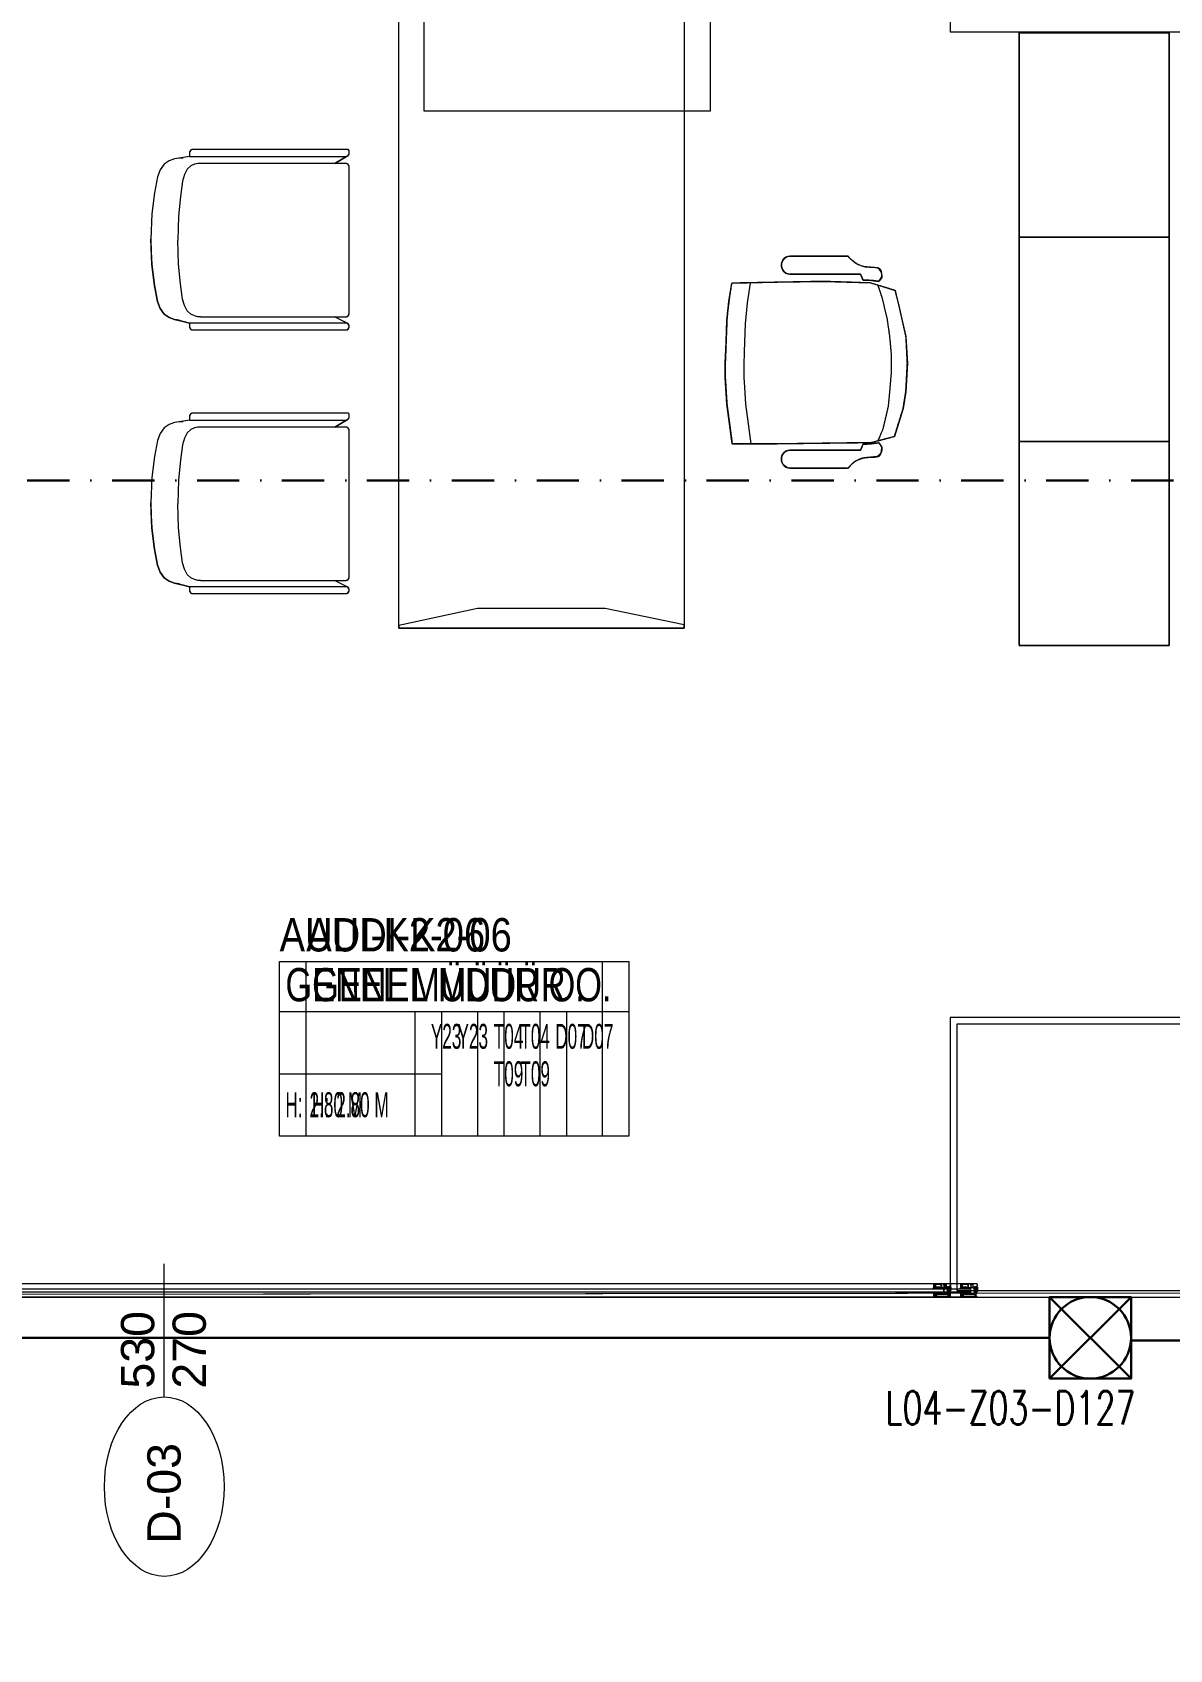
# Model space of a CAD drawing. Extents: x -1133 to 23780, y -1311 to 8245.
# Drawn here: x 14894.9 to 15236.4, y 2257.1 to 2742.8 of the extents above; entities that cross this region are included whole.
import ezdxf
from ezdxf.enums import TextEntityAlignment as Align

# ---------------------------------------------------------------- set-up
doc = ezdxf.new("R2010")
doc.units = 0
doc.header["$MEASUREMENT"] = 0
for name, pattern in [('DASHDOT', [25.4, 12.7, -6.35, 0, -6.35]), ('DOT2', [0.125, 0, -0.125]), ('HIDDEN', [0.375, 0.25, -0.125])]:
    doc.linetypes.add(name, pattern=pattern)
doc.layers.get('0').update_dxf_attribs({"color": 9, "lineweight": 9})
for name, color, linetype, lineweight in [('0 @ 1', 9, 'Continuous', 9), ('01', 9, 'Continuous', 9), ('05', 9, 'Continuous', 9), ('06D', 9, 'Continuous', 9), ('10', 9, 'Continuous', 9), ('14', 9, 'Continuous', 9), ('15', 9, 'Continuous', 9), ('20', 9, 'DOT2', 9), ('21', 9, 'Continuous', 9), ('22', 8, 'Continuous', 9), ('35', 9, 'Continuous', 9), ('40', 9, 'Continuous', 9), ('40B', 9, 'Continuous', 9), ('E-DEDEKTÖR NUMARALARI', 20, 'Continuous', 30), ('E-DUVAR TİPİ FLAŞÖR', 7, 'Continuous', 30), ('E-KABLO', 7, 'Continuous', 30)]:
    doc.layers.add(name, color=color, linetype=linetype, lineweight=lineweight)
doc.styles.add('Arial', font='arial.ttf', dxfattribs={"height": 2.5})
doc.styles.add('E-YAZI', font='txttw.shx')
doc.styles.add('MuuM_TEXT-STANDART', font='ARIALN.TTF')
pattern_1 = [(225, (-604.72494, -2171.82614), (-0.0883883476, 0.0883883476), []), (135, (-604.72494, -2171.82614), (0.0883883476, 0.0883883476), [])]

# ---------------------------------------------------------------- blocks, each defined once
blk = doc.blocks.new('0_doorno')
blk.add_lwpolyline([(4.5, 0), (12.5, 0)])
blk.add_ellipse((-0.891, 0), major_axis=(-5.391, 0), ratio=0.666667)
at = {"style": 'Arial'}
blk.add_attdef('YUKSEKLIK', text='', height=2, dxfattribs=at).set_placement((5, 12.3), align=Align.TOP_LEFT)
blk.add_attdef('KAPINO', text='', height=2, dxfattribs=at).set_placement((0, 0), align=Align.MIDDLE)
blk.add_attdef('GENISLIK', text='', height=2, dxfattribs=at).set_placement((5, -3.789), align=Align.BOTTOM_LEFT)
blk = doc.blocks.new('KAPI KODLARI 2. KAT')
at = {"layer": '22'}
ref = blk.add_blockref('0_doorno', (14934.52, 2310.5), dxfattribs=dict(at, xscale=5, yscale=5, zscale=5, rotation=90))
ref.add_attrib('KAPINO', 'D-03', dxfattribs={"layer": '0', "height": 10, "rotation": 90, "style": 'Arial'}).set_placement((14934.43, 2304.03), align=Align.MIDDLE)
ref.add_attrib('GENISLIK', '530', dxfattribs={"layer": '0', "height": 10, "rotation": 90, "style": 'Arial'}).set_placement((14934.52, 2335.5), align=Align.BOTTOM_LEFT)
ref.add_attrib('YUKSEKLIK', '270', dxfattribs={"layer": '0', "height": 10, "rotation": 90, "style": 'Arial'}).set_placement((14937.02, 2335.5), align=Align.TOP_LEFT)
blk = doc.blocks.new('Group-32-1')
for p, q in [((384804.5516, 69159.371), (384804.573, 69159.3356)), ((384804.5731, 69159.3699), (384804.573, 69159.3694)), ((384804.573, 69159.3694), (384804.573, 69159.3689)), ((384804.573, 69159.3689), (384804.573, 69158.9239)), ((384804.5732, 69159.3709), (384804.5731, 69159.3704)), ((384804.5731, 69159.3704), (384804.5731, 69159.3699)), ((384804.5733, 69159.3713), (384804.5732, 69159.3709)), ((384804.5735, 69159.3718), (384804.5733, 69159.3713)), ((384804.5736, 69159.3723), (384804.5735, 69159.3718)), ((384804.5738, 69159.3727), (384804.5736, 69159.3723)), ((384804.574, 69159.3732), (384804.5738, 69159.3727)), ((384804.5742, 69159.3736), (384804.574, 69159.3732)), ((384804.5745, 69159.374), (384804.5742, 69159.3736)), ((384804.5747, 69159.3745), (384804.5745, 69159.374)), ((384804.575, 69159.3749), (384804.5747, 69159.3745)), ((384804.5753, 69159.3752), (384804.575, 69159.3749)), ((384804.5756, 69159.3756), (384804.5753, 69159.3752)), ((384804.576, 69159.376), (384804.5756, 69159.3756)), ((384804.5763, 69159.3763), (384804.576, 69159.376)), ((384804.5767, 69159.3766), (384804.5763, 69159.3763)), ((384804.5771, 69159.3769), (384804.5767, 69159.3766)), ((384804.5775, 69159.3772), (384804.5771, 69159.3769)), ((384804.5779, 69159.3775), (384804.5775, 69159.3772)), ((384804.5783, 69159.3777), (384804.5779, 69159.3775)), ((384804.5788, 69159.3779), (384804.5783, 69159.3777)), ((384804.5792, 69159.3781), (384804.5788, 69159.3779)), ((384804.5797, 69159.3783), (384804.5792, 69159.3781)), ((384804.5801, 69159.3785), (384804.5797, 69159.3783)), ((384804.5806, 69159.3786), (384804.5801, 69159.3785)), ((384804.5811, 69159.3787), (384804.5806, 69159.3786)), ((384804.5816, 69159.3788), (384804.5811, 69159.3787)), ((384804.5821, 69159.3789), (384804.5816, 69159.3788)), ((384804.5825, 69159.3789), (384804.5821, 69159.3789)), ((384804.583, 69159.3789), (384804.5825, 69159.3789)), ((384805.023, 69159.3789), (384804.583, 69159.3789)), ((384805.0235, 69159.3789), (384805.023, 69159.3789)), ((384805.024, 69159.3789), (384805.0235, 69159.3789)), ((384805.0245, 69159.3788), (384805.024, 69159.3789)), ((384805.0249, 69159.3787), (384805.0245, 69159.3788)), ((384805.0254, 69159.3786), (384805.0249, 69159.3787)), ((384805.0259, 69159.3785), (384805.0254, 69159.3786)), ((384805.0264, 69159.3783), (384805.0259, 69159.3785)), ((384805.0268, 69159.3781), (384805.0264, 69159.3783)), ((384805.0273, 69159.3779), (384805.0268, 69159.3781)), ((384805.0277, 69159.3777), (384805.0273, 69159.3779)), ((384805.0281, 69159.3775), (384805.0277, 69159.3777)), ((384805.0285, 69159.3772), (384805.0281, 69159.3775)), ((384805.029, 69159.3769), (384805.0285, 69159.3772)), ((384805.0293, 69159.3766), (384805.029, 69159.3769)), ((384805.0297, 69159.3763), (384805.0293, 69159.3766)), ((384805.0301, 69159.376), (384805.0297, 69159.3763)), ((384805.0304, 69159.3756), (384805.0301, 69159.376)), ((384805.0307, 69159.3752), (384805.0304, 69159.3756)), ((384805.031, 69159.3749), (384805.0307, 69159.3752)), ((384805.0313, 69159.3745), (384805.031, 69159.3749)), ((384805.0316, 69159.374), (384805.0313, 69159.3745)), ((384805.0318, 69159.3736), (384805.0316, 69159.374)), ((384805.032, 69159.3732), (384805.0318, 69159.3736)), ((384805.0322, 69159.3727), (384805.032, 69159.3732)), ((384805.0324, 69159.3723), (384805.0322, 69159.3727)), ((384805.0326, 69159.3718), (384805.0324, 69159.3723)), ((384805.0327, 69159.3713), (384805.0326, 69159.3718)), ((384805.0328, 69159.3709), (384805.0327, 69159.3713)), ((384805.0329, 69159.3704), (384805.0328, 69159.3709)), ((384805.0329, 69159.3699), (384805.0329, 69159.3704)), ((384805.033, 69159.3694), (384805.0329, 69159.3699)), ((384805.0521, 69159.3725), (384805.033, 69159.3345)), ((384805.033, 69159.3689), (384805.033, 69159.3694)), ((384805.033, 69158.9322), (384805.033, 69159.3689)), ((384805.033, 69158.9322), (384805.033, 69158.9322)), ((384804.5516, 69158.8992), (384804.558, 69158.8616)), ((384805.0524, 69158.8992), (384805.0423, 69158.8616))]:
    blk.add_line(p, q)
at = {"flags": 128}
for points in [[(384804.5309, 69158.9092), (384804.5309, 69158.9087), (384804.531, 69158.9082), (384804.531, 69158.9077), (384804.5311, 69158.9072), (384804.5312, 69158.9068), (384804.5314, 69158.9063), (384804.5315, 69158.9058), (384804.5317, 69158.9054), (384804.5319, 69158.9049), (384804.5321, 69158.9045), (384804.5324, 69158.904), (384804.5326, 69158.9036), (384804.5329, 69158.9032), (384804.5332, 69158.9028), (384804.5335, 69158.9025), (384804.5339, 69158.9021), (384804.5342, 69158.9018), (384804.5346, 69158.9015), (384804.535, 69158.9012), (384804.5354, 69158.9009), (384804.5358, 69158.9006), (384804.5362, 69158.9004), (384804.5367, 69158.9001), (384804.5371, 69158.8999), (384804.5376, 69158.8998), (384804.538, 69158.8996), (384804.5385, 69158.8995), (384804.539, 69158.8994), (384804.5395, 69158.8993), (384804.54, 69158.8992), (384804.5404, 69158.8992), (384804.5409, 69158.8992), (384804.5516, 69158.8992), (384804.5516, 69159.3689), (384804.5516, 69159.3694), (384804.5516, 69159.3699), (384804.5515, 69159.3704), (384804.5515, 69159.3709), (384804.5513, 69159.3713), (384804.5512, 69159.3718), (384804.5511, 69159.3723), (384804.5509, 69159.3727), (384804.5507, 69159.3732), (384804.5505, 69159.3736), (384804.5502, 69159.374), (384804.55, 69159.3745), (384804.5497, 69159.3749), (384804.5494, 69159.3752), (384804.5491, 69159.3756), (384804.5487, 69159.376), (384804.5484, 69159.3763), (384804.548, 69159.3766), (384804.5476, 69159.3769), (384804.5472, 69159.3772), (384804.5468, 69159.3775), (384804.5464, 69159.3777), (384804.5459, 69159.3779), (384804.5455, 69159.3781), (384804.545, 69159.3783), (384804.5445, 69159.3785), (384804.5441, 69159.3786), (384804.5436, 69159.3787), (384804.5431, 69159.3788), (384804.5426, 69159.3789), (384804.5421, 69159.3789), (384804.5416, 69159.3789), (384804.5359, 69159.3789), (384804.5357, 69159.3789), (384804.5354, 69159.3789), (384804.5352, 69159.3788), (384804.535, 69159.3788), (384804.5347, 69159.3788), (384804.5345, 69159.3787), (384804.5343, 69159.3786), (384804.534, 69159.3785), (384804.5338, 69159.3784), (384804.5336, 69159.3783), (384804.5334, 69159.3782), (384804.5332, 69159.3781), (384804.533, 69159.3779), (384804.5328, 69159.3778), (384804.5326, 69159.3776), (384804.5324, 69159.3774), (384804.5322, 69159.3773), (384804.5321, 69159.3771), (384804.5319, 69159.3769), (384804.5318, 69159.3767), (384804.5316, 69159.3765), (384804.5315, 69159.3763), (384804.5314, 69159.376), (384804.5313, 69159.3758), (384804.5312, 69159.3756), (384804.5312, 69159.3754), (384804.5311, 69159.3751), (384804.531, 69159.3749), (384804.531, 69159.3746), (384804.531, 69159.3744), (384804.5309, 69159.3741), (384804.5309, 69159.3739), (384804.5309, 69158.9092)], [(384805.0521, 69158.8992), (384805.0628, 69158.8992), (384805.0633, 69158.8992), (384805.0638, 69158.8992), (384805.0642, 69158.8993), (384805.0647, 69158.8994), (384805.0652, 69158.8995), (384805.0657, 69158.8996), (384805.0661, 69158.8998), (384805.0666, 69158.8999), (384805.0671, 69158.9001), (384805.0675, 69158.9004), (384805.0679, 69158.9006), (384805.0683, 69158.9009), (384805.0687, 69158.9012), (384805.0691, 69158.9015), (384805.0695, 69158.9018), (384805.0698, 69158.9021), (384805.0702, 69158.9025), (384805.0705, 69158.9028), (384805.0708, 69158.9032), (384805.0711, 69158.9036), (384805.0714, 69158.904), (384805.0716, 69158.9045), (384805.0718, 69158.9049), (384805.072, 69158.9054), (384805.0722, 69158.9058), (384805.0723, 69158.9063), (384805.0725, 69158.9068), (384805.0726, 69158.9072), (384805.0727, 69158.9077), (384805.0727, 69158.9082), (384805.0728, 69158.9087), (384805.0728, 69158.9092), (384805.0728, 69159.3689), (384805.0728, 69159.3694), (384805.0727, 69159.3699), (384805.0727, 69159.3704), (384805.0726, 69159.3709), (384805.0725, 69159.3713), (384805.0723, 69159.3718), (384805.0722, 69159.3723), (384805.072, 69159.3727), (384805.0718, 69159.3732), (384805.0716, 69159.3736), (384805.0714, 69159.374), (384805.0711, 69159.3745), (384805.0708, 69159.3749), (384805.0705, 69159.3752), (384805.0702, 69159.3756), (384805.0698, 69159.376), (384805.0695, 69159.3763), (384805.0691, 69159.3766), (384805.0687, 69159.3769), (384805.0683, 69159.3772), (384805.0679, 69159.3775), (384805.0675, 69159.3777), (384805.0671, 69159.3779), (384805.0666, 69159.3781), (384805.0661, 69159.3783), (384805.0657, 69159.3785), (384805.0652, 69159.3786), (384805.0647, 69159.3787), (384805.0642, 69159.3788), (384805.0638, 69159.3789), (384805.0633, 69159.3789), (384805.0628, 69159.3789), (384805.0621, 69159.3789), (384805.0616, 69159.3789), (384805.0611, 69159.3789), (384805.0606, 69159.3788), (384805.0601, 69159.3787), (384805.0596, 69159.3786), (384805.0592, 69159.3785), (384805.0587, 69159.3783), (384805.0582, 69159.3781), (384805.0578, 69159.3779), (384805.0574, 69159.3777), (384805.0569, 69159.3775), (384805.0565, 69159.3772), (384805.0561, 69159.3769), (384805.0557, 69159.3766), (384805.0554, 69159.3763), (384805.055, 69159.376), (384805.0547, 69159.3756), (384805.0543, 69159.3752), (384805.054, 69159.3749), (384805.0538, 69159.3745), (384805.0535, 69159.374), (384805.0533, 69159.3736), (384805.053, 69159.3732), (384805.0528, 69159.3727), (384805.0527, 69159.3723), (384805.0525, 69159.3718), (384805.0524, 69159.3713), (384805.0523, 69159.3709), (384805.0522, 69159.3704), (384805.0521, 69159.3699), (384805.0521, 69159.3694), (384805.0521, 69159.3689), (384805.0521, 69158.8992)]]:
    blk.add_lwpolyline(points, close=True, dxfattribs=at)
for points in [[(384804.5309, 69158.9092, 0.414214), (384804.5409, 69158.8992), (384804.5516, 69158.8992), (384804.5516, 69159.3689, 0.414214), (384804.5416, 69159.3789), (384804.5359, 69159.3789, 0.414214), (384804.5309, 69159.3739)], [(384805.0521, 69158.8992), (384805.0628, 69158.8992, 0.414214), (384805.0728, 69158.9092), (384805.0728, 69159.3689, 0.414214), (384805.0628, 69159.3789), (384805.0621, 69159.3789, 0.414214), (384805.0521, 69159.3689)]]:
    blk.add_lwpolyline(points, format="xyb", close=True, dxfattribs=at)
blk.add_lwpolyline([(384805.033, 69158.9322), (384805.033, 69159.3689, 0.414214), (384805.023, 69159.3789), (384804.583, 69159.3789, 0.414214), (384804.573, 69159.3689), (384804.573, 69158.9239), (384804.5738, 69158.9202)], format="xyb", dxfattribs=at)
for points in [[(384804.573, 69158.9322), (384804.573, 69158.9239), (384804.5752, 69158.9142), (384804.5804, 69158.903), (384804.5903, 69158.8926), (384804.6064, 69158.8839), (384804.6258, 69158.8783), (384804.6716, 69158.8721), (384804.7307, 69158.8665), (384804.803, 69158.8644)], [(384805.033, 69158.9322), (384805.033, 69158.9239), (384805.0308, 69158.9142), (384805.0256, 69158.903), (384805.0157, 69158.8926), (384804.9996, 69158.8839), (384804.9803, 69158.8783), (384804.9344, 69158.8721), (384804.8753, 69158.8665), (384804.803, 69158.8644)], [(384804.5569, 69158.8806), (384804.5569, 69158.8686), (384804.5592, 69158.8546), (384804.5647, 69158.8386), (384804.5752, 69158.8236), (384804.5922, 69158.8111), (384804.6127, 69158.8031), (384804.6612, 69158.7941), (384804.7237, 69158.7861), (384804.8002, 69158.7831)], [(384805.0434, 69158.8658), (384805.0434, 69158.8686), (384805.0412, 69158.8546), (384805.0357, 69158.8386), (384805.0252, 69158.8236), (384805.0082, 69158.8111), (384804.9877, 69158.8031), (384804.9392, 69158.7941), (384804.8767, 69158.7861), (384804.8002, 69158.7831)]]:
    blk.add_lwpolyline(points, dxfattribs=at)
at = {"layer": '40'}
blk.add_lwpolyline([(384805.023, 69159.3789), (384804.583, 69159.3789, 0.414214), (384804.573, 69159.3689), (384804.573, 69159.3366), (384804.573, 69159.3356), (384804.5516, 69159.371), (384804.551, 69159.3725, 0.309775), (384804.5416, 69159.3789), (384804.5359, 69159.3789, 0.413784), (384804.5309, 69159.3739), (384804.5309, 69158.9092, 0.414214), (384804.5409, 69158.8992), (384804.5516, 69158.8992), (384804.5569, 69158.8686), (384804.5592, 69158.8546), (384804.5647, 69158.8386), (384804.5752, 69158.8236), (384804.5922, 69158.8111), (384804.6127, 69158.8031), (384804.6612, 69158.7941), (384804.7237, 69158.7861), (384804.8002, 69158.7831), (384804.8384, 69158.7846), (384804.8767, 69158.7861), (384804.9392, 69158.7941), (384804.9877, 69158.8031), (384805.0082, 69158.8111), (384805.0252, 69158.8236), (384805.0357, 69158.8386), (384805.0412, 69158.8546), (384805.0473, 69158.8804), (384805.0524, 69158.8992), (384805.0628, 69158.8992, 0.414214), (384805.0728, 69158.9092), (384805.0728, 69159.3689, 0.781144), (384805.0521, 69159.3725), (384805.033, 69159.3345), (384805.033, 69159.3689, 0.407263), (384805.0232, 69159.3789)], format="xyb", close=True, dxfattribs=at)
blk = doc.blocks.new('Group-258-1')
at = {"linetype": 'Continuous'}
for p, q in [((384800.0983, 69164.505), (384800.0936, 69164.5084)), ((384800.71, 69164.505), (384800.7146, 69164.5084)), ((384800.2257, 69164.3995), (384800.1668, 69164.4084)), ((384800.2892, 69164.3936), (384800.2257, 69164.3995)), ((384800.3717, 69164.3904), (384800.2892, 69164.3936)), ((384800.5299, 69164.394), (384800.4792, 69164.3908)), ((384800.5895, 69164.4019), (384800.5299, 69164.394)), ((384800.6491, 69164.4097), (384800.5895, 69164.4019)), ((384800.4137, 69164.389), (384800.3717, 69164.3904)), ((384800.4502, 69164.389), (384800.4137, 69164.389)), ((384800.4792, 69164.3908), (384800.4502, 69164.389))]:
    blk.add_line(p, q, dxfattribs=at)
at = {"linetype": 'Continuous', "flags": 128}
for points in [[(384800.0862, 69164.6997), (384800.0862, 69164.6409), (384800.0862, 69164.6409)], [(384800.722, 69164.6997), (384800.722, 69164.6409), (384800.722, 69164.6409)], [(384800.0862, 69164.6409), (384800.0862, 69164.5259), (384800.0862, 69164.6409)], [(384800.1395, 69164.5259), (384800.1395, 69164.6409), (384800.1395, 69164.6409)], [(384800.6687, 69164.5259), (384800.6687, 69164.6409), (384800.6687, 69164.6409)], [(384800.722, 69164.6409), (384800.722, 69164.5259), (384800.722, 69164.6409)], [(384800.0862, 69164.5259), (384800.0862, 69164.5259), (384800.087, 69164.52)], [(384800.0862, 69164.5259), (384800.087, 69164.52), (384800.087, 69164.52)], [(384800.087, 69164.52), (384800.087, 69164.52), (384800.0892, 69164.5143)], [(384800.087, 69164.52), (384800.0892, 69164.5143), (384800.0892, 69164.5143)], [(384800.0892, 69164.5143), (384800.0892, 69164.5143), (384800.0929, 69164.5094)], [(384800.0892, 69164.5143), (384800.0936, 69164.5084), (384800.0929, 69164.5094)], [(384800.0977, 69164.5054), (384800.0977, 69164.5054), (384800.1034, 69164.5026)], [(384800.0977, 69164.5054), (384800.1034, 69164.5026), (384800.1034, 69164.5026)], [(384800.1034, 69164.5026), (384800.1034, 69164.5026), (384800.1096, 69164.5011)], [(384800.1034, 69164.5026), (384800.1096, 69164.5011), (384800.1096, 69164.5011)], [(384800.1096, 69164.5011), (384800.1096, 69164.5011), (384800.1161, 69164.5011)], [(384800.1096, 69164.5011), (384800.1161, 69164.5011), (384800.1161, 69164.5011)], [(384800.1161, 69164.5011), (384800.1161, 69164.5011), (384800.1223, 69164.5026)], [(384800.1161, 69164.5011), (384800.1223, 69164.5026), (384800.1223, 69164.5026)], [(384800.1223, 69164.5026), (384800.1223, 69164.5026), (384800.128, 69164.5054)], [(384800.1223, 69164.5026), (384800.128, 69164.5054), (384800.128, 69164.5054)], [(384800.128, 69164.5054), (384800.128, 69164.5054), (384800.1328, 69164.5094)], [(384800.128, 69164.5054), (384800.1328, 69164.5094), (384800.1328, 69164.5094)], [(384800.1328, 69164.5094), (384800.1328, 69164.5094), (384800.1365, 69164.5143)], [(384800.1328, 69164.5094), (384800.1365, 69164.5143), (384800.1365, 69164.5143)], [(384800.1365, 69164.5143), (384800.1365, 69164.5143), (384800.1387, 69164.52)], [(384800.1365, 69164.5143), (384800.1387, 69164.52), (384800.1387, 69164.52)], [(384800.1387, 69164.52), (384800.1387, 69164.52), (384800.1395, 69164.5259)], [(384800.1387, 69164.52), (384800.1395, 69164.5259), (384800.1395, 69164.5259)], [(384800.6695, 69164.52), (384800.6695, 69164.52), (384800.6687, 69164.5259)], [(384800.6695, 69164.52), (384800.6687, 69164.5259), (384800.6687, 69164.5259)], [(384800.6718, 69164.5143), (384800.6718, 69164.5143), (384800.6695, 69164.52)], [(384800.6718, 69164.5143), (384800.6695, 69164.52), (384800.6695, 69164.52)], [(384800.6754, 69164.5094), (384800.6754, 69164.5094), (384800.6718, 69164.5143)], [(384800.6754, 69164.5094), (384800.6718, 69164.5143), (384800.6718, 69164.5143)], [(384800.6802, 69164.5054), (384800.6802, 69164.5054), (384800.6754, 69164.5094)], [(384800.6802, 69164.5054), (384800.6754, 69164.5094), (384800.6754, 69164.5094)], [(384800.6859, 69164.5026), (384800.6859, 69164.5026), (384800.6802, 69164.5054)], [(384800.6859, 69164.5026), (384800.6802, 69164.5054), (384800.6802, 69164.5054)], [(384800.6922, 69164.5011), (384800.6922, 69164.5011), (384800.6859, 69164.5026)], [(384800.6922, 69164.5011), (384800.6859, 69164.5026), (384800.6859, 69164.5026)], [(384800.6986, 69164.5011), (384800.6986, 69164.5011), (384800.6922, 69164.5011)], [(384800.6986, 69164.5011), (384800.6922, 69164.5011), (384800.6922, 69164.5011)], [(384800.7048, 69164.5026), (384800.7048, 69164.5026), (384800.6986, 69164.5011)], [(384800.7048, 69164.5026), (384800.6986, 69164.5011), (384800.6986, 69164.5011)], [(384800.7105, 69164.5054), (384800.7105, 69164.5054), (384800.7048, 69164.5026)], [(384800.7105, 69164.5054), (384800.7048, 69164.5026), (384800.7048, 69164.5026)], [(384800.719, 69164.5143), (384800.7146, 69164.5084), (384800.7153, 69164.5094)], [(384800.719, 69164.5143), (384800.719, 69164.5143), (384800.7153, 69164.5094)], [(384800.7213, 69164.52), (384800.7213, 69164.52), (384800.719, 69164.5143)], [(384800.7213, 69164.52), (384800.719, 69164.5143), (384800.719, 69164.5143)], [(384800.722, 69164.5259), (384800.722, 69164.5259), (384800.7213, 69164.52)], [(384800.722, 69164.5259), (384800.7213, 69164.52), (384800.7213, 69164.52)]]:
    blk.add_lwpolyline(points, close=True, dxfattribs=at)
at = {"linetype": 'Continuous'}
for points in [[(384800.4074, 69164.8792), (384800.3673, 69164.8772), (384800.3272, 69164.8751)], [(384800.4932, 69164.8746), (384800.4503, 69164.8769), (384800.4074, 69164.8792)], [(384800.1886, 69164.8426), (384800.1775, 69164.8055), (384800.1663, 69164.7685)], [(384800.2312, 69164.8536), (384800.2099, 69164.8481), (384800.1886, 69164.8426)], [(384800.3272, 69164.8751), (384800.2792, 69164.8644), (384800.2312, 69164.8536)], [(384800.3841, 69164.8318), (384800.3546, 69164.8291), (384800.3252, 69164.8264)], [(384800.4307, 69164.8318), (384800.4074, 69164.8318), (384800.3841, 69164.8318)], [(384800.4872, 69164.8271), (384800.4589, 69164.8295), (384800.4307, 69164.8318)], [(384800.5432, 69164.8666), (384800.5182, 69164.8706), (384800.4932, 69164.8746)], [(384800.6271, 69164.8405), (384800.5851, 69164.8535), (384800.5432, 69164.8666)], [(384800.6454, 69164.7717), (384800.6363, 69164.8061), (384800.6271, 69164.8405)], [(384800.1182, 69164.7571), (384800.1184, 69164.788), (384800.1261, 69164.8013), (384800.1481, 69164.8026)], [(384800.1481, 69164.8026), (384800.1523, 69164.8031), (384800.1616, 69164.7937)], [(384800.1616, 69164.7937), (384800.1601, 69164.7826), (384800.1585, 69164.7715)], [(384800.2113, 69164.8039), (384800.1911, 69164.7972), (384800.1708, 69164.7905)], [(384800.2746, 69164.8191), (384800.2429, 69164.8115), (384800.2113, 69164.8039)], [(384800.3252, 69164.8264), (384800.2999, 69164.8227), (384800.2746, 69164.8191)], [(384800.5356, 69164.8225), (384800.5114, 69164.8248), (384800.4872, 69164.8271)], [(384800.5919, 69164.8096), (384800.5638, 69164.8161), (384800.5356, 69164.8225)], [(384800.637, 69164.7924), (384800.6046, 69164.8075), (384800.5919, 69164.8096)], [(384800.6601, 69164.8026), (384800.656, 69164.8031), (384800.6466, 69164.7937)], [(384800.6466, 69164.7937), (384800.6482, 69164.7826), (384800.6497, 69164.7715)], [(384800.69, 69164.7571), (384800.6898, 69164.788), (384800.6822, 69164.8013), (384800.6601, 69164.8026)], [(384800.0854, 69164.7011), (384800.1126, 69164.7212), (384800.1182, 69164.7571)], [(384800.158, 69164.7461), (384800.1488, 69164.7423), (384800.1395, 69164.7385)], [(384800.1395, 69164.7385), (384800.1395, 69164.6897), (384800.1395, 69164.6409)], [(384800.1585, 69164.7715), (384800.1583, 69164.7588), (384800.158, 69164.7461)], [(384800.1663, 69164.7685), (384800.1639, 69164.6975), (384800.1616, 69164.6266)], [(384800.6491, 69164.4746), (384800.6472, 69164.6232), (384800.6454, 69164.7717)], [(384800.6497, 69164.7715), (384800.65, 69164.7588), (384800.6502, 69164.7461)], [(384800.6502, 69164.7461), (384800.6595, 69164.7423), (384800.6687, 69164.7385)], [(384800.6687, 69164.7385), (384800.6687, 69164.6897), (384800.6687, 69164.6409)], [(384800.7229, 69164.7011), (384800.6957, 69164.7212), (384800.69, 69164.7571)], [(384800.1616, 69164.6266), (384800.1642, 69164.4892), (384800.1668, 69164.3518)], [(384800.6491, 69164.3531), (384800.6491, 69164.4138), (384800.6491, 69164.4746)], [(384800.1668, 69164.3518), (384800.2302, 69164.3409), (384800.278, 69164.3374)], [(384800.5299, 69164.3374), (384800.5895, 69164.3452), (384800.6491, 69164.3531)], [(384800.278, 69164.3374), (384800.3427, 69164.3349), (384800.4074, 69164.3324)], [(384800.4074, 69164.3324), (384800.4288, 69164.3324), (384800.4502, 69164.3324)], [(384800.4502, 69164.3324), (384800.4901, 69164.3349), (384800.5299, 69164.3374)]]:
    blk.add_open_spline(points, degree=2, dxfattribs=at)
at = {"layer": '40'}
blk.add_lwpolyline([(384800.6491, 69164.3531), (384800.5895, 69164.3452), (384800.5299, 69164.3374), (384800.4502, 69164.3324), (384800.4074, 69164.3324), (384800.3427, 69164.3349), (384800.278, 69164.3374), (384800.2222, 69164.3433), (384800.1668, 69164.3518), (384800.1642, 69164.4892), (384800.1616, 69164.6266), (384800.1639, 69164.6975), (384800.1663, 69164.7685), (384800.1732, 69164.7913), (384800.1886, 69164.8426), (384800.3272, 69164.8751), (384800.4074, 69164.8792), (384800.4932, 69164.8746), (384800.5432, 69164.8666), (384800.6271, 69164.8405), (384800.6454, 69164.7717), (384800.6472, 69164.6232), (384800.6491, 69164.4746), (384800.6491, 69164.4097)], close=True, dxfattribs=at)
for points in [[(384800.1395, 69164.7385), (384800.158, 69164.7461), (384800.1583, 69164.7588), (384800.1585, 69164.7715), (384800.1616, 69164.7937), (384800.1481, 69164.8026, 0.293897), (384800.1206, 69164.7899), (384800.1182, 69164.7571, -0.205), (384800.0854, 69164.7011), (384800.0862, 69164.6997), (384800.0862, 69164.5259, 0.937941), (384800.1395, 69164.5259)], [(384800.6687, 69164.7385), (384800.6502, 69164.7461), (384800.65, 69164.7588), (384800.6497, 69164.7715), (384800.6466, 69164.7937), (384800.6601, 69164.8026, -0.293897), (384800.6877, 69164.7899), (384800.69, 69164.7571, 0.205), (384800.7229, 69164.7011), (384800.722, 69164.6997), (384800.722, 69164.5259, -0.937941), (384800.6687, 69164.5259)]]:
    blk.add_lwpolyline(points, format="xyb", close=True, dxfattribs=at)
blk = doc.blocks.new('p-ma-audi')
for p, q in [((-7.57, 155.19), (-7.57, 200)), ((-85.7, 155.19), (-7.57, 155.19))]:
    blk.add_line(p, q)
at = {"flags": 128}
for points in [[(-7.57, 200), (-7.57, 214.96), (-93.45, 214.96), (-93.45, 155.19), (-85.7, 155.19)], [(-85.7, 0.04), (-85.7, 0.94), (-61.93, 5.88), (-23.62, 5.88), (0, 0.73), (0, 0), (-85.67, 0)]]:
    blk.add_lwpolyline(points, dxfattribs=at)
for points in [[(-85.7, 200), (-85.7, 0), (0, 0), (0, 200), (-85.7, 200)], [(-85.7, 200), (-85.7, 0), (0, 0), (0, 200)]]:
    blk.add_lwpolyline(points, close=True, dxfattribs=at)
blk = doc.blocks.new('Group-41-1')
for p, q in [((384804.5645, 69162.035), (384804.5645, 69161.585)), ((384805.1779, 69162.035), (384804.5645, 69162.035)), ((384805.1779, 69161.585), (384805.1779, 69162.035)), ((384804.5645, 69161.585), (384805.1779, 69161.585))]:
    blk.add_line(p, q)
at = {"flags": 128}
blk.add_lwpolyline([(384804.5645, 69162.035), (384805.1779, 69162.035), (384805.1779, 69161.585), (384804.5645, 69161.585)], close=True, dxfattribs=at)
blk = doc.blocks.new('Group-42-1')
at = {"layer": '05', "color": 7}
for p in [(-1.2267, 0), (-0.6133, 0), (0, 0)]:
    blk.add_blockref('Group-41-1', p, dxfattribs=at)
blk = doc.blocks.new('p-kolon_80x80')
blk.add_lwpolyline([(-40, -40), (40, -40), (40, 40), (-40, 40)], close=True)
blk = doc.blocks.new('p-strahle-alüminyumdoğramaprofili')
at = {"layer": '10'}
h = blk.add_hatch(dxfattribs=at)
h.set_pattern_fill('NET', color=256, angle=315, style=0)
h.set_pattern_definition(pattern_1)
h.paths.add_polyline_path([(-4.62, 2.65), (-4.68, 2.65), (-4.72, 2.75), (-4.72, 2.8), (-4.69, 2.8), (-4.69, 2.92), (-4.98, 2.92), (-4.98, 2.8), (-4.95, 2.8), (-4.99, 2.65), (-5.08, 2.66), (-5.25, 2.28), (-5.14, 2.28), (-5.14, 2.33), (-4.98, 2.52, 0.2599), (-4.9, 2.28), (-4.66, 2.28, 0.382682)])
h.paths.add_polyline_path([(-4.86, 2.52), (-4.67, 2.52, -2.16717)], flags=16)
h = blk.add_hatch(dxfattribs=at)
h.set_pattern_fill('NET', color=256, angle=315, style=0)
h.set_pattern_definition(pattern_1)
h.paths.add_polyline_path([(-4.62, 0.88), (-4.68, 0.88), (-4.72, 0.77), (-4.72, 0.73), (-4.69, 0.73), (-4.69, 0.6), (-4.98, 0.6), (-4.98, 0.73), (-4.95, 0.73), (-4.99, 0.88), (-5.08, 0.87), (-5.25, 1.24), (-5.14, 1.24), (-5.14, 1.2), (-4.98, 1.01, -0.2599), (-4.9, 1.24), (-4.66, 1.24, -0.382682)])
h.paths.add_polyline_path([(-4.86, 1), (-4.67, 1, 2.16717)], flags=16)
h = blk.add_hatch(dxfattribs=at)
h.set_pattern_fill('NET', color=256, angle=315, style=0)
h.set_pattern_definition([(225, (-608.45214, -2173.53612), (-0.0883883476, 0.0883883476), []), (135, (-608.45214, -2173.53612), (0.0883883476, 0.0883883476), [])])
h.paths.add_polyline_path([(-3.45, 2.28), (-3.45, 2.57), (-4.49, 2.57), (-4.49, 2.28)])
h = blk.add_hatch(dxfattribs=at)
h.set_pattern_fill('NET', color=256, angle=315, style=0)
h.set_pattern_definition([(225, (-608.45214, -2180.04526), (-0.0883883476, 0.0883883476), []), (135, (-608.45214, -2180.04526), (0.0883883476, 0.0883883476), [])])
h.paths.add_polyline_path([(-3.45, 0.93), (-3.45, 1.24), (-4.49, 1.24), (-4.49, 0.93)])
h = blk.add_hatch(dxfattribs=at)
h.set_pattern_fill('NET', color=256, angle=315, style=0)
h.set_pattern_definition([(225, (-629.50454, -2177.58922), (-0.0883883476, 0.0883883476), []), (135, (-629.50454, -2177.58922), (0.0883883476, 0.0883883476), [])])
h.paths.add_polyline_path([(0, 0.68), (0, 1.75), (-0.18, 1.75), (-0.18, 0.68)])
for points in [[(-5.08, 2.66), (-5.25, 2.28)], [(-5.09, 0.88), (-5.25, 1.24)], [(-4.98, 2.52), (-5.14, 2.33), (-5.14, 2.28)], [(-4.98, 1.01), (-5.14, 1.2), (-5.14, 1.24)], [(-4.92, 3.6), (-4.92, 3.16), (-4.61, 3.16), (-4.61, 2.87), (-4.52, 2.87), (-4.62, 2.65), (-4.68, 2.65), (-4.72, 2.75), (-4.72, 2.8), (-4.69, 2.8), (-4.69, 3.05), (-4.98, 3.05), (-4.98, 2.8), (-4.95, 2.8), (-4.99, 2.65), (-5.08, 2.66), (-5.07, 3.76), (-0.11, 3.76)], [(-4.69, 2.92), (-4.98, 2.92)], [(-4.71, 0.6), (-4.98, 0.6)], [(-2.83, 0.2), (-2.67, 0.2), (-2.67, -0.04), (-4.87, -0.04), (-4.87, 0.19), (-4.57, 0.19), (-4.57, 0.73), (-2.67, 0.73)], [(-4.52, 2.87), (-4.49, 2.87), (-4.49, 2.26)], [(-4.49, 0.93), (-4.49, 0.93), (-4.49, 1.26)], [(-3.45, 2.26), (-3.45, 2.57)], [(-3.45, 1.26), (-3.45, 0.93)], [(-2.08, 0.93), (-2.08, 2.57)], [(-0.18, 0.68), (0, 0.68), (0, 1.75)], [(-0.18, 1.75), (0, 1.75)]]:
    blk.add_lwpolyline(points, dxfattribs=at)
for points in [[(-0.18, 2.74), (-0.18, 2.21), (0, 2.21), (0, 2.08), (-0.18, 2.08), (-0.18, 0.43), (0, 0.43), (0, 0), (-0.12, 0), (-0.12, -0.24), (-5.09, -0.24), (-5.09, 0.88), (-4.98, 0.88), (-4.94, 0.7), (-4.99, 0.7), (-4.99, 0.33), (-4.71, 0.33), (-4.71, 0.88), (-4.56, 0.88), (-4.52, 0.93), (-1.28, 0.93), (-1.2, 1.22), (-0.9, 1.22), (-0.9, 0.62), (-0.58, 0.62), (-0.58, 2.74)], [(-2.03, 0.78), (-1.35, 0.78), (-1.35, 0.08), (-1.28, 0.04), (-1.28, -0.04), (-2.09, -0.04), (-2.09, 0.1), (-2.03, 0.15)]]:
    blk.add_lwpolyline(points, close=True, dxfattribs=at)
for points in [[(-0.57, 3.26), (-0.57, 3.62), (-4.89, 3.62), (-4.89, 3.65, 0.561743), (-4.97, 3.66, 0.595966), (-4.92, 3.6, -2.204878)], [(-4.67, 2.52), (-4.86, 2.52, 1)], [(-4.67, 1), (-4.86, 1, -1)], [(-4.61, 2.87), (-4.49, 3.45, -0.833203), (-4.18, 3.44, -0.447088)], [(-4.49, 2.57), (-1.23, 2.57, -0.414214), (-0.9, 2.25), (-0.9, 1.22)], [(-4.18, 3.44), (-4.18, 2.99, 0.414214), (-4.07, 2.89), (-0.82, 2.89), (-0.82, 3.62)], [(-2.67, 0.73), (-2.67, 0.32), (-2.83, 0.32, 1), (-2.83, 0.2, -1)], [(-0.11, 3.76), (-0.11, 3.62), (-0.45, 3.62), (-0.45, 3.14, -1), (-0.66, 3.14)], [(-0.66, 3.14, -0.305404), (-0.57, 3.26, -5.773092)]]:
    blk.add_lwpolyline(points, format="xyb", dxfattribs=at)
for centre, radius, start, end in [((-4.73, 2.47), 0.253, 168.6676, 234.1258), ((-4.73, 1.06), 0.253, 125.8742, 191.3324), ((-4.77, 2.44), 0.125, 139.5402, 40.4598), ((-4.77, 1.08), 0.125, 319.5402, 220.4598), ((-4.84, 2.48), 0.273, 305.9738, 36.4289), ((-4.84, 1.04), 0.273, 323.5711, 54.0262)]:
    blk.add_arc(centre, radius, start, end, dxfattribs=at)
blk = doc.blocks.new('*U352')
at = {"layer": '06D'}
for points in [[(4.95, 4), (521.04, 4)], [(4.95, 0), (521.02, 0)]]:
    blk.add_lwpolyline(points, dxfattribs=at)
at = {"layer": '15'}
for points in [[(1.96, 2.5), (524.03, 2.5)], [(524.03, 1.5), (1.96, 1.5)]]:
    blk.add_lwpolyline(points, dxfattribs=at)
at = {"layer": '0 @ 1', "linetype": 'Continuous', "xscale": -1}
blk.add_blockref('p-strahle-alüminyumdoğramaprofili', (-0.12, 0.24), dxfattribs=at)
at = {"layer": '0 @ 1', "linetype": 'Continuous'}
blk.add_blockref('p-strahle-alüminyumdoğramaprofili', (526.11, 0.24), dxfattribs=at)
blk = doc.blocks.new('p-2. kat planı')
at = {"layer": '14'}
blk.add_lwpolyline([(15254.5, 2447), (15170.5, 2447), (15170.5, 2363), (15254.5, 2363)], close=True, dxfattribs=at)
at = {"layer": '40B'}
blk.add_lwpolyline([(13052.5, 1837.5), (13052.5, 1065.5), (13054.42, 1065.5, -0.152186), (16671.45, 2158.21), (16671.45, 2226.09), (16672.5, 2226.09), (16672.5, 2372.5), (15945, 2372.5), (15945, 2365), (14187.5, 2363), (14187.5, 2825), (13845, 2825), (13845, 1845), (13845, 1837.5)], format="xyb", close=True, dxfattribs=at)
blk.add_lwpolyline([(14480.5, 2825), (15254.5, 2825), (15254.5, 2364.21), (14480.5, 2363.33)], close=True, dxfattribs=at)
at = {"linetype": 'Continuous', "rotation": 180}
blk.add_blockref('*U352', (15170.49, 2367), dxfattribs=at)
at = {"layer": '01'}
blk.add_blockref('p-kolon_80x80', (15212.5, 2405), dxfattribs=at)
blk = doc.blocks.new('0_roomno2-flat-2')
at = {"layer": '21'}
blk.add_lwpolyline([(96.88, -52.5), (0, -52.5), (0, 0), (96.88, 0)], close=True, dxfattribs=at)
for points in [[(0, -15), (96.88, -15)], [(40.62, -15), (40.62, -52.5)], [(59.38, -15), (59.38, -52.5)], [(78.12, -15), (78.12, -52.5)], [(0, -33.75), (40.62, -33.75)]]:
    blk.add_lwpolyline(points, dxfattribs=at)
at = {"layer": '21', "style": 'MuuM_TEXT-STANDART', "width": 0.6}
blk.add_text('H:', height=7.5, dxfattribs=at).set_placement((1.75, -43.04), align=Align.MIDDLE_LEFT)
at = {"layer": '21', "style": 'Arial'}
blk.add_attdef('ODANO', (0, 5.85), '', height=10, dxfattribs=at)
blk.add_attdef('MEKANADI', text='', height=10, dxfattribs=at).set_placement((1.75, -15), align=Align.BOTTOM_LEFT)
at = {"layer": '21', "style": 'MuuM_TEXT-STANDART', "width": 0.6}
for tag, p in [('YER01', (50, -22.5)), ('TAVAN01', (68.75, -22.5)), ('DUVAR01', (87.5, -22.5)), ('YER02', (50, -33.75)), ('TAVAN02', (68.75, -33.75)), ('DUVAR02', (87.5, -33.75)), ('YER03', (50, -45)), ('TAVAN03', (68.75, -45)), ('DUVAR03', (87.5, -45))]:
    blk.add_attdef(tag, text='', height=7.5, dxfattribs=at).set_placement(p, align=Align.MIDDLE_CENTER)
for tag, p in [('M2', (1.75, -24.38)), ('TEMIZTAVANYUKSEKLIGI', (9, -43.04))]:
    blk.add_attdef(tag, text='', height=7.5, dxfattribs=at).set_placement(p, align=Align.MIDDLE_LEFT)
blk = doc.blocks.new('100_DUVAR TİPİ FLAŞÖR 085')
at = {"layer": 'E-DUVAR TİPİ FLAŞÖR', "color": 4}
blk.add_line((-1.224, 2.448), (1.224, 0), dxfattribs=at)
blk.add_lwpolyline([(-1.224, 0), (-1.224, 2.448), (1.224, 2.448), (1.224, 0)], close=True, dxfattribs=at)
blk.add_lwpolyline([(1.224, 2.448), (-1.224, 0)], dxfattribs=at)
blk.add_circle((0, 1.224), 1.224, dxfattribs=at)

msp = doc.modelspace()

# ---------------------------------------------------------------- linework, layer by layer
at = {"layer": '20', "linetype": 'HIDDEN'}
for points in [[(13074.5, 1250.48, -0.146575), (16650.5, 2301.36, -0.146575)], [(13074.5, 1209.1, -0.147553), (16652.5, 2266.71)]]:
    msp.add_lwpolyline(points, format="xyb", dxfattribs=at)
at = {"layer": '35'}
msp.add_lwpolyline([(16650.5, 2363), (16650.5, 2272.98, 0.147272), (13074.5, 1216.59), (13074.5, 1835), (13854.5, 1835), (13854.5, 2483.5), (13840.44, 2489.8), (13837.5, 2489.8), (13837.5, 2570.2), (13840.5, 2570.2), (13854.5, 2576.5), (13854.5, 2580), (13854.5, 2657), (13835.5, 2657), (13835.5, 2763), (13854.5, 2763), (13854.5, 2803), (14182.5, 2803), (14182.5, 2363)], format="xyb", close=True, dxfattribs=at)
msp.add_lwpolyline([(14487.5, 2447), (14487.5, 2743), (14554.5, 2743), (14554.5, 2803), (15170.5, 2803), (15170.5, 2743), (15254.5, 2743), (15254.5, 2803), (15870.5, 2803), (15870.5, 2743), (15935.5, 2743), (15935.5, 2447), (15870.5, 2447), (15870.5, 2363), (15254.5, 2363), (15254.5, 2447), (15170.5, 2447), (15170.5, 2363), (14554.5, 2363), (14554.5, 2447)], close=True, dxfattribs=at)
at = {"layer": 'E-KABLO', "color": 6, "linetype": 'DASHDOT'}
msp.add_line((15569.06, 2608.27), (14855.9, 2608.27), dxfattribs=at)
at = {"layer": 'E-KABLO', "color": 5, "linetype": 'Continuous'}
for p, q in [((13904.97, 2350.76), (15200.39, 2350.76)), ((15224.89, 2349.92), (15246.72, 2349.92))]:
    msp.add_line(p, q, dxfattribs=at)

# ---------------------------------------------------------------- block references
msp.add_blockref('p-2. kat planı', (0, 0))
ref = msp.add_blockref('0_roomno2-flat-2', (14969.16, 2463.8))
ref.add_attrib('ODANO', 'AUDI-K2-06', dxfattribs={"layer": '21', "height": 10, "style": 'MuuM_TEXT-STANDART'}).set_placement((14969.16, 2463.8), align=Align.BOTTOM_LEFT)
ref.add_attrib('MEKANADI', 'GENEL MÜDÜR O.', dxfattribs={"layer": '21', "height": 10, "style": 'MuuM_TEXT-STANDART', "width": 0.9}).set_placement((14970.91, 2448.8), align=Align.BOTTOM_LEFT)
ref.add_attrib('TEMIZTAVANYUKSEKLIGI', '2.80 M', dxfattribs={"layer": '21', "height": 7.5, "style": 'MuuM_TEXT-STANDART', "width": 0.6}).set_placement((14978.16, 2420.76), align=Align.MIDDLE_LEFT)
ref.add_attrib('YER01', 'Y23', dxfattribs={"layer": '21', "height": 7.5, "style": 'MuuM_TEXT-STANDART', "width": 0.6}).set_placement((15019.16, 2441.3), align=Align.MIDDLE_CENTER)
ref.add_attrib('TAVAN01', 'T04', dxfattribs={"layer": '21', "height": 7.5, "style": 'MuuM_TEXT-STANDART', "width": 0.6}).set_placement((15037.91, 2441.3), align=Align.MIDDLE_CENTER)
ref.add_attrib('DUVAR01', 'D07', dxfattribs={"layer": '21', "height": 7.5, "style": 'MuuM_TEXT-STANDART', "width": 0.6}).set_placement((15056.66, 2441.3), align=Align.MIDDLE_CENTER)
ref.add_attrib('TAVAN02', 'T09', dxfattribs={"layer": '21', "height": 7.5, "style": 'MuuM_TEXT-STANDART', "width": 0.6}).set_placement((15037.91, 2430.05), align=Align.MIDDLE_CENTER)
ref = msp.add_blockref('0_roomno2-flat-2', (14977.16, 2463.8))
ref.add_attrib('ODANO', 'AUDI-K2-06', dxfattribs={"layer": '21', "height": 10, "style": 'MuuM_TEXT-STANDART'}).set_placement((14977.16, 2463.8), align=Align.BOTTOM_LEFT)
ref.add_attrib('MEKANADI', 'GENEL MÜDÜR O.', dxfattribs={"layer": '21', "height": 10, "style": 'MuuM_TEXT-STANDART', "width": 0.9}).set_placement((14978.91, 2448.8), align=Align.BOTTOM_LEFT)
ref.add_attrib('TEMIZTAVANYUKSEKLIGI', '2.80 M', dxfattribs={"layer": '21', "height": 7.5, "style": 'MuuM_TEXT-STANDART', "width": 0.6}).set_placement((14986.16, 2420.76), align=Align.MIDDLE_LEFT)
ref.add_attrib('YER01', 'Y23', dxfattribs={"layer": '21', "height": 7.5, "style": 'MuuM_TEXT-STANDART', "width": 0.6}).set_placement((15027.16, 2441.3), align=Align.MIDDLE_CENTER)
ref.add_attrib('TAVAN01', 'T04', dxfattribs={"layer": '21', "height": 7.5, "style": 'MuuM_TEXT-STANDART', "width": 0.6}).set_placement((15045.91, 2441.3), align=Align.MIDDLE_CENTER)
ref.add_attrib('DUVAR01', 'D07', dxfattribs={"layer": '21', "height": 7.5, "style": 'MuuM_TEXT-STANDART', "width": 0.6}).set_placement((15064.66, 2441.3), align=Align.MIDDLE_CENTER)
ref.add_attrib('TAVAN02', 'T09', dxfattribs={"layer": '21', "height": 7.5, "style": 'MuuM_TEXT-STANDART', "width": 0.6}).set_placement((15045.91, 2430.05), align=Align.MIDDLE_CENTER)
at = {"linetype": 'Continuous', "rotation": 180}
for p in [(15170.62, 2367), (15178.62, 2367)]:
    msp.add_blockref('*U352', p, dxfattribs=at)
at = {"layer": '05', "color": 7, "xscale": -1}
msp.add_blockref('p-ma-audi', (15004.96, 2563.92), dxfattribs=at)
at = {"layer": '05', "color": 7, "xscale": -100, "yscale": 100, "zscale": 100, "rotation": 90}
msp.add_blockref('Group-42-1', (6931394.76, 38483076.42), dxfattribs=at)
at = {"layer": '05', "color": 7, "extrusion": (0, 0, -1), "xscale": -100, "yscale": 100, "zscale": -100, "rotation": 90}
for name, p in [('Group-32-1', (6900947.83, 38483160.72)), ('Group-258-1', (6901330.25, 38482684.18)), ('Group-32-1', (6900947.83, 38483081.54))]:
    msp.add_blockref(name, p, dxfattribs=at)
at = {"layer": '22'}
msp.add_blockref('KAPI KODLARI 2. KAT', (0, 0), dxfattribs=at)
at = {"layer": 'E-DUVAR TİPİ FLAŞÖR', "xscale": 10, "yscale": 10, "zscale": 10}
msp.add_blockref('100_DUVAR TİPİ FLAŞÖR 085', (15212.63, 2338.52), dxfattribs=at)

# ---------------------------------------------------------------- texts
at = {"layer": 'E-DEDEKTÖR NUMARALARI', "style": 'E-YAZI', "width": 0.7}
msp.add_text('L04-Z03-D127', height=10, dxfattribs=at).set_placement((15151.13, 2324.75))

doc.saveas('drawing.dxf')
